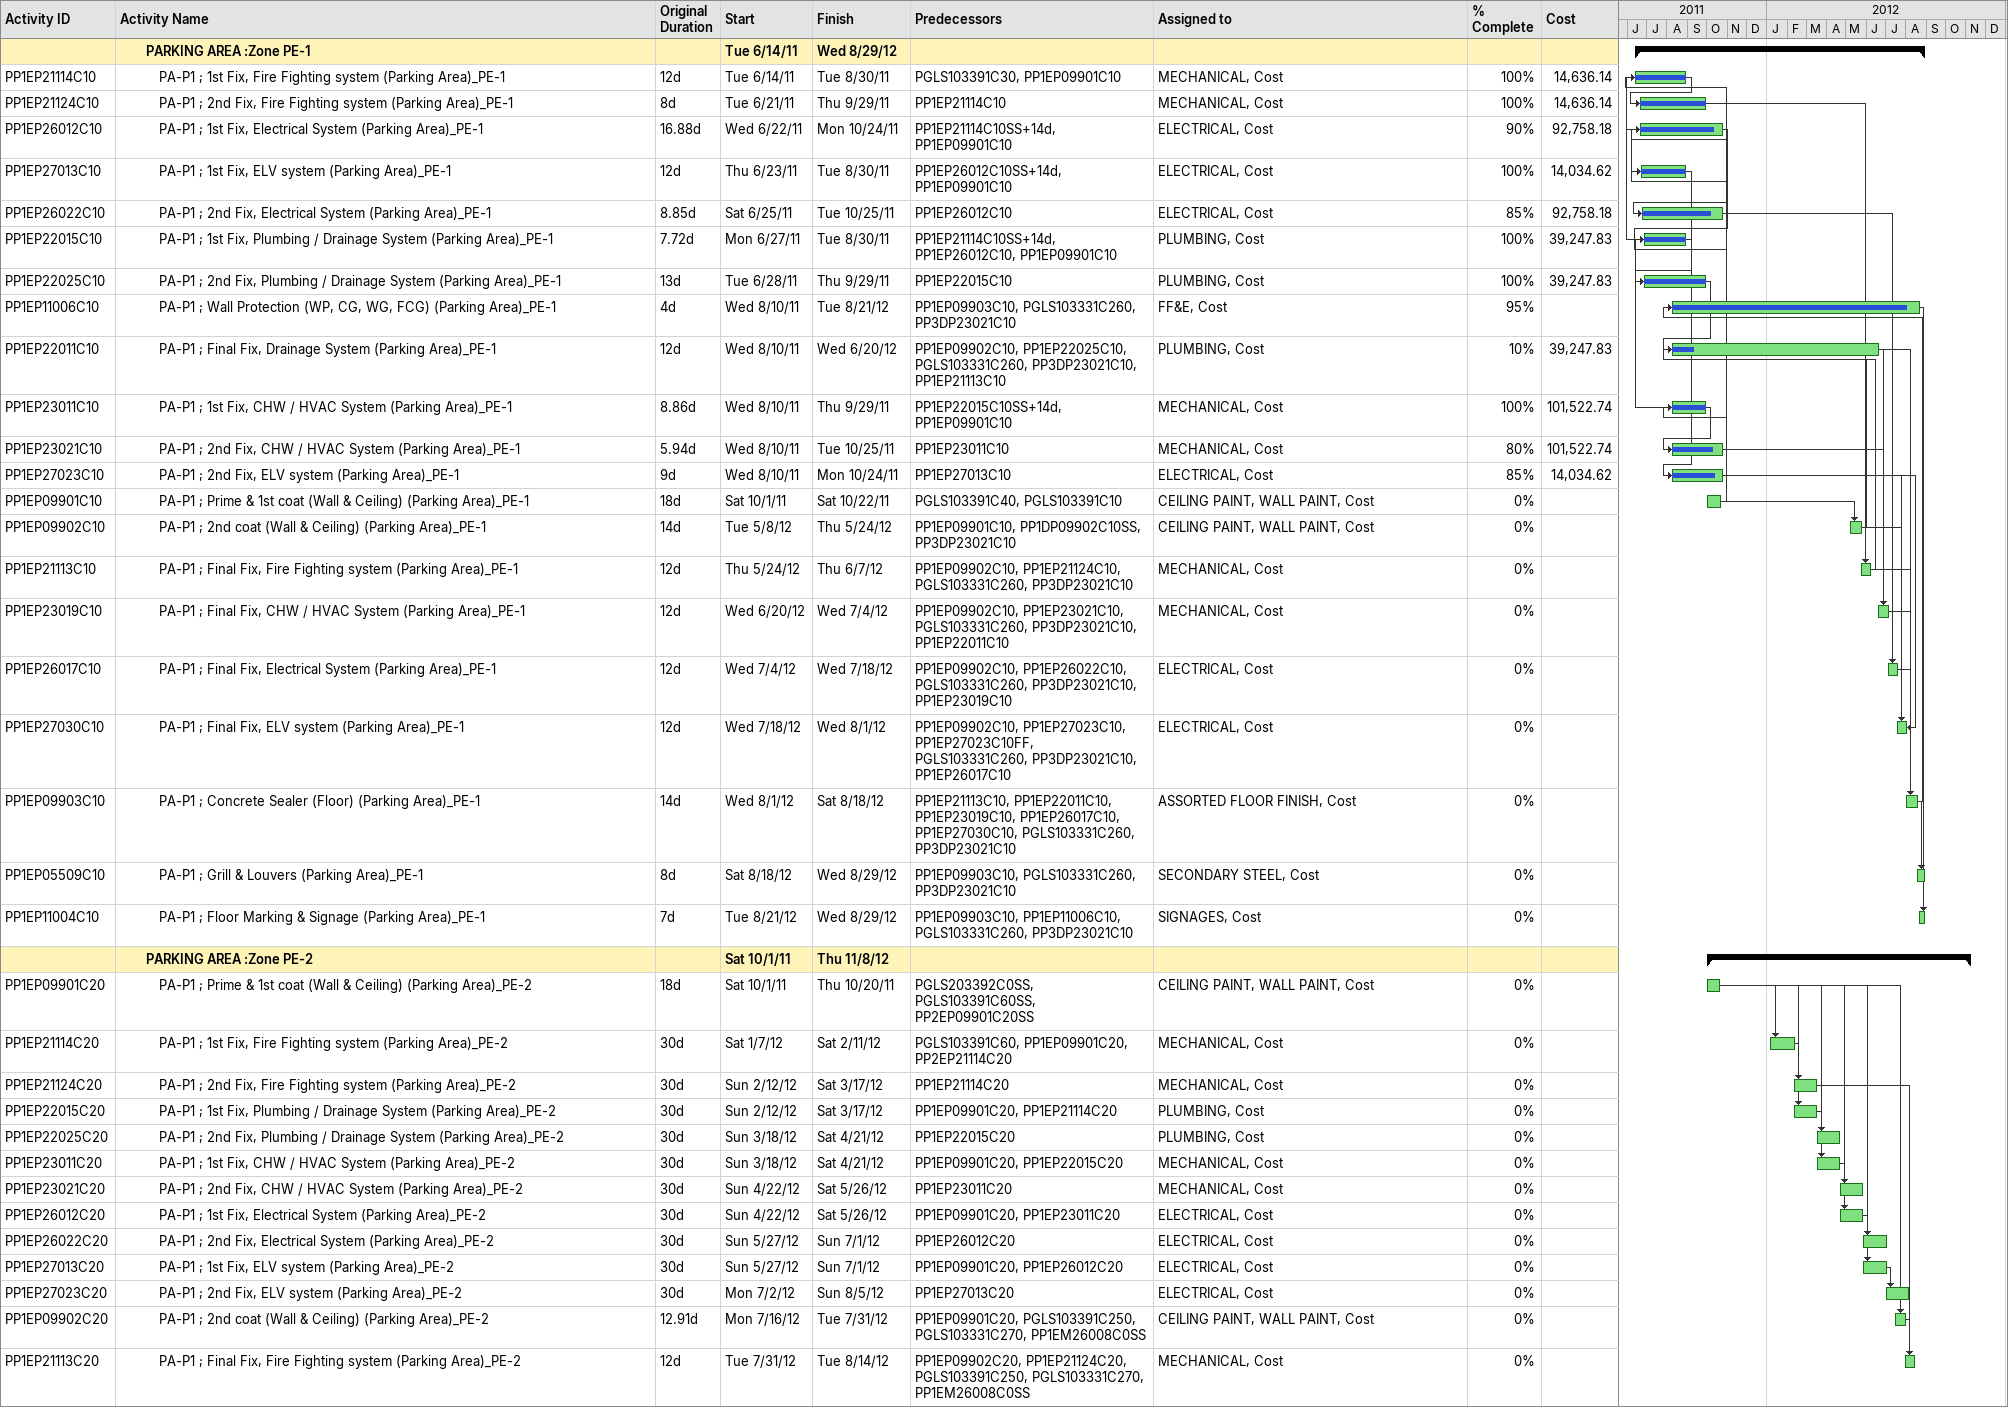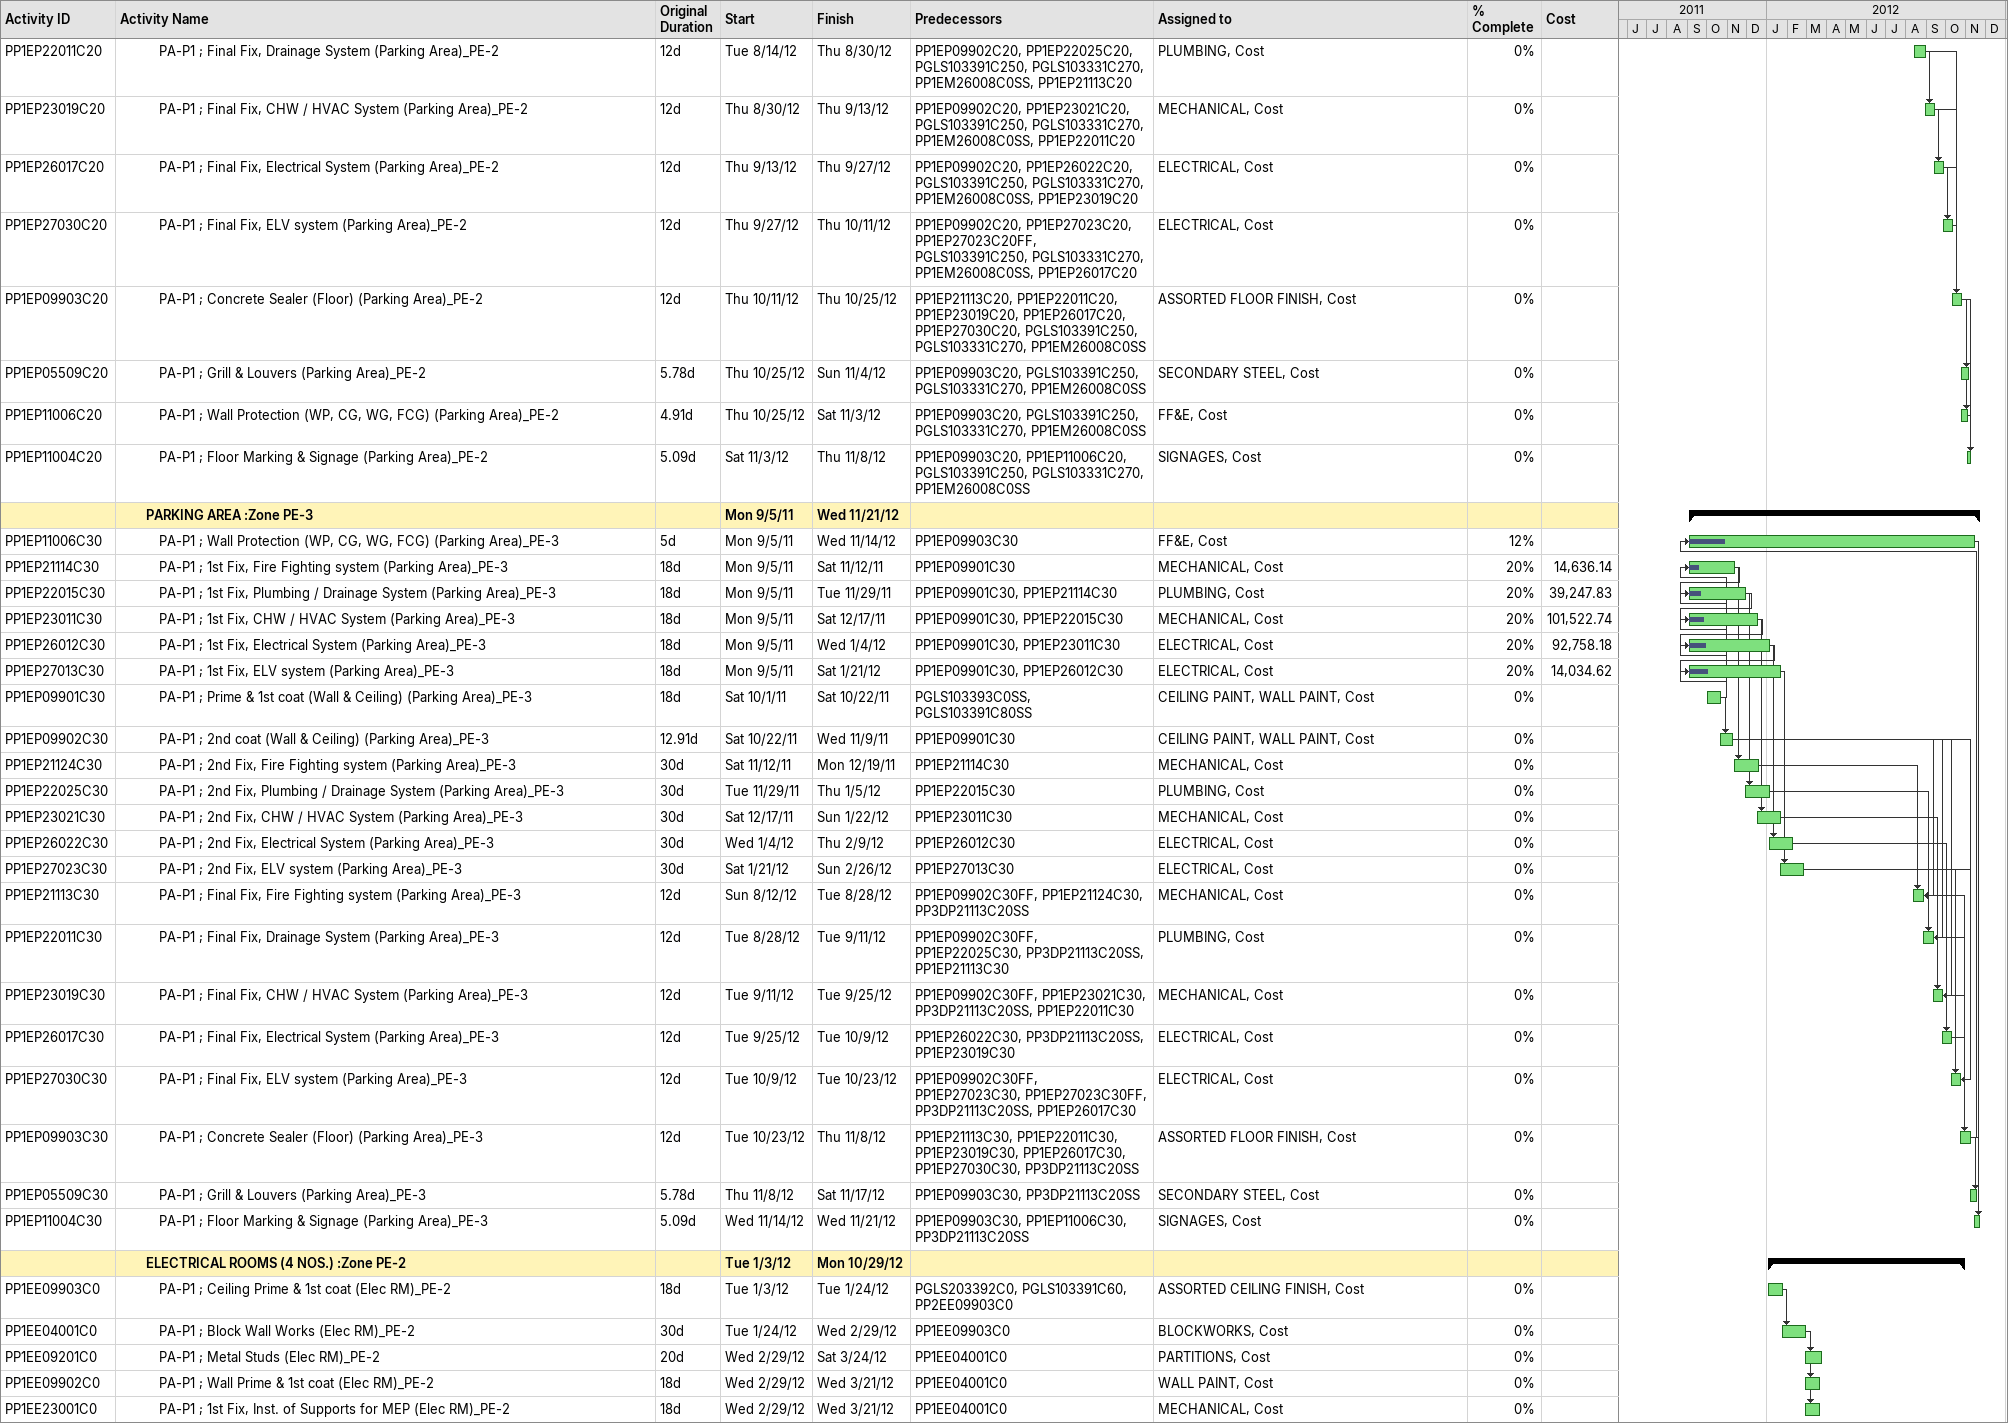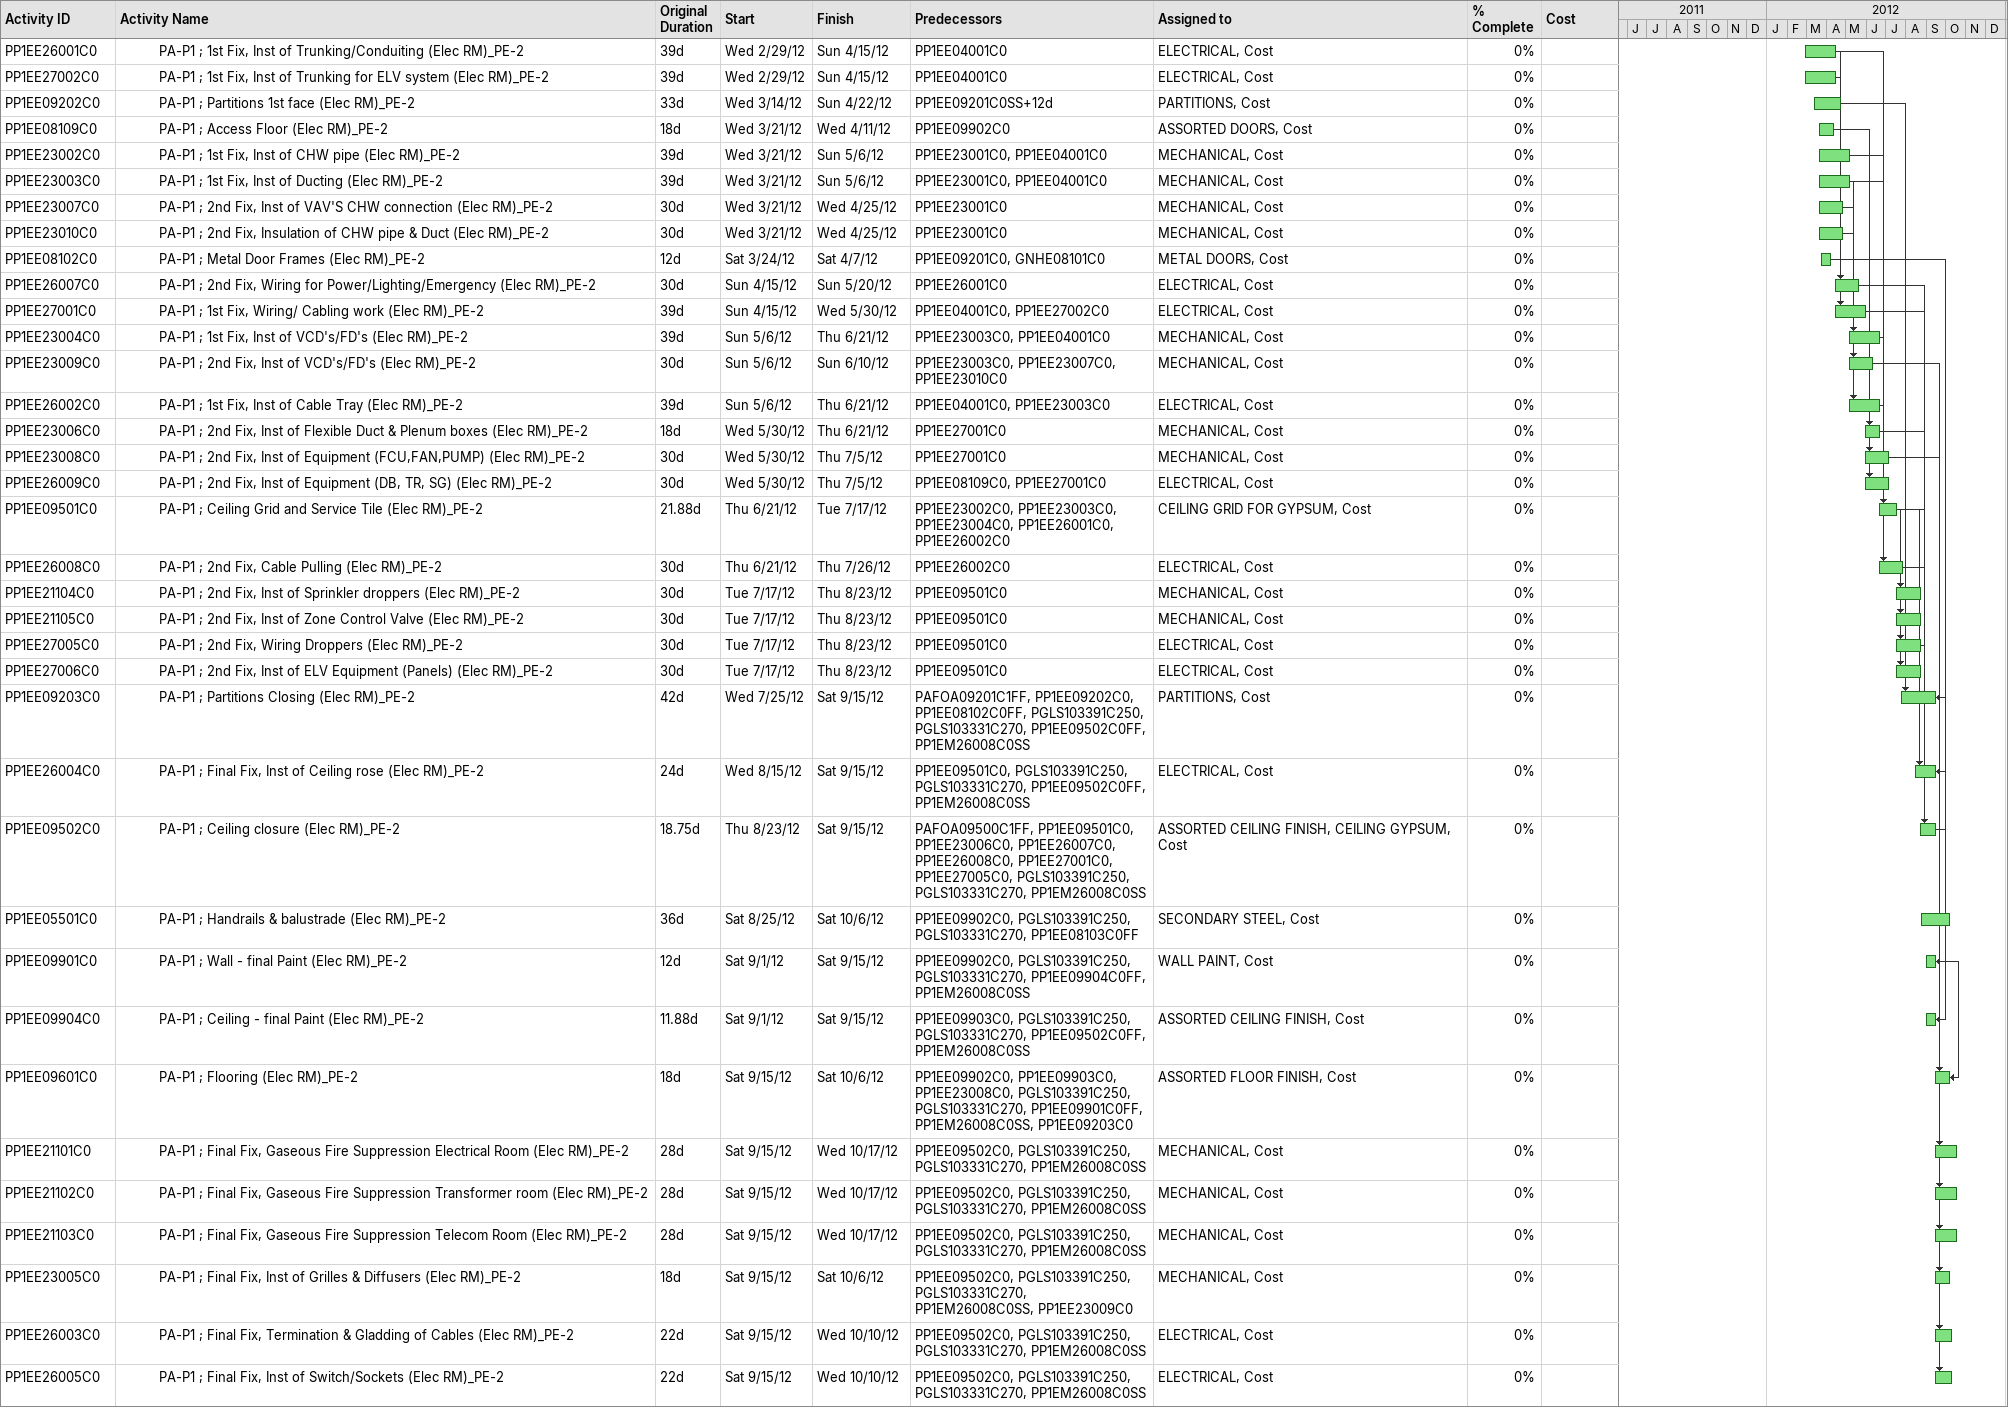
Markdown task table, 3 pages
| ID | Level | Task | Original duration | Start | Finish | Predecessors | Resources | % complete | Cost |
|---|---|---|---|---|---|---|---|---|---|
|  | 3 | **PARKING AREA :Zone PE-1** |  | 2011-06-14 | 2012-08-29 |  |  |  |  |
| PP1EP21114C10 | 4 | PA-P1 ; 1st Fix, Fire Fighting system (Parking Area)_PE-1 | 12d | 2011-06-14 | 2011-08-30 | PGLS103391C30, PP1EP09901C10 | MECHANICAL, Cost | 100 | 14636.14 |
| PP1EP21124C10 | 4 | PA-P1 ; 2nd Fix, Fire Fighting system (Parking Area)_PE-1 | 8d | 2011-06-21 | 2011-09-29 | PP1EP21114C10 | MECHANICAL, Cost | 100 | 14636.14 |
| PP1EP26012C10 | 4 | PA-P1 ; 1st Fix, Electrical System (Parking Area)_PE-1 | 16.88d | 2011-06-22 | 2011-10-24 | PP1EP21114C10SS+14d, PP1EP09901C10 | ELECTRICAL, Cost | 90 | 92758.18 |
| PP1EP27013C10 | 4 | PA-P1 ; 1st Fix, ELV system (Parking Area)_PE-1 | 12d | 2011-06-23 | 2011-08-30 | PP1EP26012C10SS+14d, PP1EP09901C10 | ELECTRICAL, Cost | 100 | 14034.62 |
| PP1EP26022C10 | 4 | PA-P1 ; 2nd Fix, Electrical System (Parking Area)_PE-1 | 8.85d | 2011-06-25 | 2011-10-25 | PP1EP26012C10 | ELECTRICAL, Cost | 85 | 92758.18 |
| PP1EP22015C10 | 4 | PA-P1 ; 1st Fix, Plumbing / Drainage System (Parking Area)_PE-1 | 7.72d | 2011-06-27 | 2011-08-30 | PP1EP21114C10SS+14d, PP1EP26012C10, PP1EP09901C10 | PLUMBING, Cost | 100 | 39247.83 |
| PP1EP22025C10 | 4 | PA-P1 ; 2nd Fix, Plumbing / Drainage System (Parking Area)_PE-1 | 13d | 2011-06-28 | 2011-09-29 | PP1EP22015C10 | PLUMBING, Cost | 100 | 39247.83 |
| PP1EP11006C10 | 4 | PA-P1 ; Wall Protection (WP, CG, WG, FCG) (Parking Area)_PE-1 | 4d | 2011-08-10 | 2012-08-21 | PP1EP09903C10, PGLS103331C260, PP3DP23021C10 | FF&E, Cost | 95 |  |
| PP1EP22011C10 | 4 | PA-P1 ; Final Fix, Drainage System (Parking Area)_PE-1 | 12d | 2011-08-10 | 2012-06-20 | PP1EP09902C10, PP1EP22025C10, PGLS103331C260, PP3DP23021C10, PP1EP21113C10 | PLUMBING, Cost | 10 | 39247.83 |
| PP1EP23011C10 | 4 | PA-P1 ; 1st Fix, CHW / HVAC System (Parking Area)_PE-1 | 8.86d | 2011-08-10 | 2011-09-29 | PP1EP22015C10SS+14d, PP1EP09901C10 | MECHANICAL, Cost | 100 | 101522.74 |
| PP1EP23021C10 | 4 | PA-P1 ; 2nd Fix, CHW / HVAC System (Parking Area)_PE-1 | 5.94d | 2011-08-10 | 2011-10-25 | PP1EP23011C10 | MECHANICAL, Cost | 80 | 101522.74 |
| PP1EP27023C10 | 4 | PA-P1 ; 2nd Fix, ELV system (Parking Area)_PE-1 | 9d | 2011-08-10 | 2011-10-24 | PP1EP27013C10 | ELECTRICAL, Cost | 85 | 14034.62 |
| PP1EP09901C10 | 4 | PA-P1 ; Prime & 1st coat (Wall & Ceiling) (Parking Area)_PE-1 | 18d | 2011-10-01 | 2011-10-22 | PGLS103391C40, PGLS103391C10 | CEILING PAINT, WALL PAINT, Cost | 0 |  |
| PP1EP09902C10 | 4 | PA-P1 ; 2nd coat (Wall & Ceiling) (Parking Area)_PE-1 | 14d | 2012-05-08 | 2012-05-24 | PP1EP09901C10, PP1DP09902C10SS, PP3DP23021C10 | CEILING PAINT, WALL PAINT, Cost | 0 |  |
| PP1EP21113C10 | 4 | PA-P1 ; Final Fix, Fire Fighting system (Parking Area)_PE-1 | 12d | 2012-05-24 | 2012-06-07 | PP1EP09902C10, PP1EP21124C10, PGLS103331C260, PP3DP23021C10 | MECHANICAL, Cost | 0 |  |
| PP1EP23019C10 | 4 | PA-P1 ; Final Fix, CHW / HVAC System (Parking Area)_PE-1 | 12d | 2012-06-20 | 2012-07-04 | PP1EP09902C10, PP1EP23021C10, PGLS103331C260, PP3DP23021C10, PP1EP22011C10 | MECHANICAL, Cost | 0 |  |
| PP1EP26017C10 | 4 | PA-P1 ; Final Fix, Electrical System (Parking Area)_PE-1 | 12d | 2012-07-04 | 2012-07-18 | PP1EP09902C10, PP1EP26022C10, PGLS103331C260, PP3DP23021C10, PP1EP23019C10 | ELECTRICAL, Cost | 0 |  |
| PP1EP27030C10 | 4 | PA-P1 ; Final Fix, ELV system (Parking Area)_PE-1 | 12d | 2012-07-18 | 2012-08-01 | PP1EP09902C10, PP1EP27023C10, PP1EP27023C10FF, PGLS103331C260, PP3DP23021C10, PP1EP26017C10 | ELECTRICAL, Cost | 0 |  |
| PP1EP09903C10 | 4 | PA-P1 ; Concrete Sealer (Floor) (Parking Area)_PE-1 | 14d | 2012-08-01 | 2012-08-18 | PP1EP21113C10, PP1EP22011C10, PP1EP23019C10, PP1EP26017C10, PP1EP27030C10, PGLS103331C260, PP3DP23021C10 | ASSORTED FLOOR FINISH, Cost | 0 |  |
| PP1EP05509C10 | 4 | PA-P1 ; Grill & Louvers (Parking Area)_PE-1 | 8d | 2012-08-18 | 2012-08-29 | PP1EP09903C10, PGLS103331C260, PP3DP23021C10 | SECONDARY STEEL, Cost | 0 |  |
| PP1EP11004C10 | 4 | PA-P1 ; Floor Marking & Signage (Parking Area)_PE-1 | 7d | 2012-08-21 | 2012-08-29 | PP1EP09903C10, PP1EP11006C10, PGLS103331C260, PP3DP23021C10 | SIGNAGES, Cost | 0 |  |
|  | 3 | **PARKING AREA :Zone PE-2** |  | 2011-10-01 | 2012-11-08 |  |  |  |  |
| PP1EP09901C20 | 4 | PA-P1 ; Prime & 1st coat (Wall & Ceiling) (Parking Area)_PE-2 | 18d | 2011-10-01 | 2011-10-20 | PGLS203392C0SS, PGLS103391C60SS, PP2EP09901C20SS | CEILING PAINT, WALL PAINT, Cost | 0 |  |
| PP1EP21114C20 | 4 | PA-P1 ; 1st Fix, Fire Fighting system (Parking Area)_PE-2 | 30d | 2012-01-07 | 2012-02-11 | PGLS103391C60, PP1EP09901C20, PP2EP21114C20 | MECHANICAL, Cost | 0 |  |
| PP1EP21124C20 | 4 | PA-P1 ; 2nd Fix, Fire Fighting system (Parking Area)_PE-2 | 30d | 2012-02-12 | 2012-03-17 | PP1EP21114C20 | MECHANICAL, Cost | 0 |  |
| PP1EP22015C20 | 4 | PA-P1 ; 1st Fix, Plumbing / Drainage System (Parking Area)_PE-2 | 30d | 2012-02-12 | 2012-03-17 | PP1EP09901C20, PP1EP21114C20 | PLUMBING, Cost | 0 |  |
| PP1EP22025C20 | 4 | PA-P1 ; 2nd Fix, Plumbing / Drainage System (Parking Area)_PE-2 | 30d | 2012-03-18 | 2012-04-21 | PP1EP22015C20 | PLUMBING, Cost | 0 |  |
| PP1EP23011C20 | 4 | PA-P1 ; 1st Fix, CHW / HVAC System (Parking Area)_PE-2 | 30d | 2012-03-18 | 2012-04-21 | PP1EP09901C20, PP1EP22015C20 | MECHANICAL, Cost | 0 |  |
| PP1EP23021C20 | 4 | PA-P1 ; 2nd Fix, CHW / HVAC System (Parking Area)_PE-2 | 30d | 2012-04-22 | 2012-05-26 | PP1EP23011C20 | MECHANICAL, Cost | 0 |  |
| PP1EP26012C20 | 4 | PA-P1 ; 1st Fix, Electrical System (Parking Area)_PE-2 | 30d | 2012-04-22 | 2012-05-26 | PP1EP09901C20, PP1EP23011C20 | ELECTRICAL, Cost | 0 |  |
| PP1EP26022C20 | 4 | PA-P1 ; 2nd Fix, Electrical System (Parking Area)_PE-2 | 30d | 2012-05-27 | 2012-07-01 | PP1EP26012C20 | ELECTRICAL, Cost | 0 |  |
| PP1EP27013C20 | 4 | PA-P1 ; 1st Fix, ELV system (Parking Area)_PE-2 | 30d | 2012-05-27 | 2012-07-01 | PP1EP09901C20, PP1EP26012C20 | ELECTRICAL, Cost | 0 |  |
| PP1EP27023C20 | 4 | PA-P1 ; 2nd Fix, ELV system (Parking Area)_PE-2 | 30d | 2012-07-02 | 2012-08-05 | PP1EP27013C20 | ELECTRICAL, Cost | 0 |  |
| PP1EP09902C20 | 4 | PA-P1 ; 2nd coat (Wall & Ceiling) (Parking Area)_PE-2 | 12.91d | 2012-07-16 | 2012-07-31 | PP1EP09901C20, PGLS103391C250, PGLS103331C270, PP1EM26008C0SS | CEILING PAINT, WALL PAINT, Cost | 0 |  |
| PP1EP21113C20 | 4 | PA-P1 ; Final Fix, Fire Fighting system (Parking Area)_PE-2 | 12d | 2012-07-31 | 2012-08-14 | PP1EP09902C20, PP1EP21124C20, PGLS103391C250, PGLS103331C270, PP1EM26008C0SS | MECHANICAL, Cost | 0 |  |
| PP1EP22011C20 | 4 | PA-P1 ; Final Fix, Drainage System (Parking Area)_PE-2 | 12d | 2012-08-14 | 2012-08-30 | PP1EP09902C20, PP1EP22025C20, PGLS103391C250, PGLS103331C270, PP1EM26008C0SS, PP1EP21113C20 | PLUMBING, Cost | 0 |  |
| PP1EP23019C20 | 4 | PA-P1 ; Final Fix, CHW / HVAC System (Parking Area)_PE-2 | 12d | 2012-08-30 | 2012-09-13 | PP1EP09902C20, PP1EP23021C20, PGLS103391C250, PGLS103331C270, PP1EM26008C0SS, PP1EP22011C20 | MECHANICAL, Cost | 0 |  |
| PP1EP26017C20 | 4 | PA-P1 ; Final Fix, Electrical System (Parking Area)_PE-2 | 12d | 2012-09-13 | 2012-09-27 | PP1EP09902C20, PP1EP26022C20, PGLS103391C250, PGLS103331C270, PP1EM26008C0SS, PP1EP23019C20 | ELECTRICAL, Cost | 0 |  |
| PP1EP27030C20 | 4 | PA-P1 ; Final Fix, ELV system (Parking Area)_PE-2 | 12d | 2012-09-27 | 2012-10-11 | PP1EP09902C20, PP1EP27023C20, PP1EP27023C20FF, PGLS103391C250, PGLS103331C270, PP1EM26008C0SS, PP1EP26017C20 | ELECTRICAL, Cost | 0 |  |
| PP1EP09903C20 | 4 | PA-P1 ; Concrete Sealer (Floor) (Parking Area)_PE-2 | 12d | 2012-10-11 | 2012-10-25 | PP1EP21113C20, PP1EP22011C20, PP1EP23019C20, PP1EP26017C20, PP1EP27030C20, PGLS103391C250, PGLS103331C270, PP1EM26008C0SS | ASSORTED FLOOR FINISH, Cost | 0 |  |
| PP1EP05509C20 | 4 | PA-P1 ; Grill & Louvers (Parking Area)_PE-2 | 5.78d | 2012-10-25 | 2012-11-04 | PP1EP09903C20, PGLS103391C250, PGLS103331C270, PP1EM26008C0SS | SECONDARY STEEL, Cost | 0 |  |
| PP1EP11006C20 | 4 | PA-P1 ; Wall Protection (WP, CG, WG, FCG) (Parking Area)_PE-2 | 4.91d | 2012-10-25 | 2012-11-03 | PP1EP09903C20, PGLS103391C250, PGLS103331C270, PP1EM26008C0SS | FF&E, Cost | 0 |  |
| PP1EP11004C20 | 4 | PA-P1 ; Floor Marking & Signage (Parking Area)_PE-2 | 5.09d | 2012-11-03 | 2012-11-08 | PP1EP09903C20, PP1EP11006C20, PGLS103391C250, PGLS103331C270, PP1EM26008C0SS | SIGNAGES, Cost | 0 |  |
|  | 3 | **PARKING AREA :Zone PE-3** |  | 2011-09-05 | 2012-11-21 |  |  |  |  |
| PP1EP11006C30 | 4 | PA-P1 ; Wall Protection (WP, CG, WG, FCG) (Parking Area)_PE-3 | 5d | 2011-09-05 | 2012-11-14 | PP1EP09903C30 | FF&E, Cost | 12 |  |
| PP1EP21114C30 | 4 | PA-P1 ; 1st Fix, Fire Fighting system (Parking Area)_PE-3 | 18d | 2011-09-05 | 2011-11-12 | PP1EP09901C30 | MECHANICAL, Cost | 20 | 14636.14 |
| PP1EP22015C30 | 4 | PA-P1 ; 1st Fix, Plumbing / Drainage System (Parking Area)_PE-3 | 18d | 2011-09-05 | 2011-11-29 | PP1EP09901C30, PP1EP21114C30 | PLUMBING, Cost | 20 | 39247.83 |
| PP1EP23011C30 | 4 | PA-P1 ; 1st Fix, CHW / HVAC System (Parking Area)_PE-3 | 18d | 2011-09-05 | 2011-12-17 | PP1EP09901C30, PP1EP22015C30 | MECHANICAL, Cost | 20 | 101522.74 |
| PP1EP26012C30 | 4 | PA-P1 ; 1st Fix, Electrical System (Parking Area)_PE-3 | 18d | 2011-09-05 | 2012-01-04 | PP1EP09901C30, PP1EP23011C30 | ELECTRICAL, Cost | 20 | 92758.18 |
| PP1EP27013C30 | 4 | PA-P1 ; 1st Fix, ELV system (Parking Area)_PE-3 | 18d | 2011-09-05 | 2012-01-21 | PP1EP09901C30, PP1EP26012C30 | ELECTRICAL, Cost | 20 | 14034.62 |
| PP1EP09901C30 | 4 | PA-P1 ; Prime & 1st coat (Wall & Ceiling) (Parking Area)_PE-3 | 18d | 2011-10-01 | 2011-10-22 | PGLS103393C0SS, PGLS103391C80SS | CEILING PAINT, WALL PAINT, Cost | 0 |  |
| PP1EP09902C30 | 4 | PA-P1 ; 2nd coat (Wall & Ceiling) (Parking Area)_PE-3 | 12.91d | 2011-10-22 | 2011-11-09 | PP1EP09901C30 | CEILING PAINT, WALL PAINT, Cost | 0 |  |
| PP1EP21124C30 | 4 | PA-P1 ; 2nd Fix, Fire Fighting system (Parking Area)_PE-3 | 30d | 2011-11-12 | 2011-12-19 | PP1EP21114C30 | MECHANICAL, Cost | 0 |  |
| PP1EP22025C30 | 4 | PA-P1 ; 2nd Fix, Plumbing / Drainage System (Parking Area)_PE-3 | 30d | 2011-11-29 | 2012-01-05 | PP1EP22015C30 | PLUMBING, Cost | 0 |  |
| PP1EP23021C30 | 4 | PA-P1 ; 2nd Fix, CHW / HVAC System (Parking Area)_PE-3 | 30d | 2011-12-17 | 2012-01-22 | PP1EP23011C30 | MECHANICAL, Cost | 0 |  |
| PP1EP26022C30 | 4 | PA-P1 ; 2nd Fix, Electrical System (Parking Area)_PE-3 | 30d | 2012-01-04 | 2012-02-09 | PP1EP26012C30 | ELECTRICAL, Cost | 0 |  |
| PP1EP27023C30 | 4 | PA-P1 ; 2nd Fix, ELV system (Parking Area)_PE-3 | 30d | 2012-01-21 | 2012-02-26 | PP1EP27013C30 | ELECTRICAL, Cost | 0 |  |
| PP1EP21113C30 | 4 | PA-P1 ; Final Fix, Fire Fighting system (Parking Area)_PE-3 | 12d | 2012-08-12 | 2012-08-28 | PP1EP09902C30FF, PP1EP21124C30, PP3DP21113C20SS | MECHANICAL, Cost | 0 |  |
| PP1EP22011C30 | 4 | PA-P1 ; Final Fix, Drainage System (Parking Area)_PE-3 | 12d | 2012-08-28 | 2012-09-11 | PP1EP09902C30FF, PP1EP22025C30, PP3DP21113C20SS, PP1EP21113C30 | PLUMBING, Cost | 0 |  |
| PP1EP23019C30 | 4 | PA-P1 ; Final Fix, CHW / HVAC System (Parking Area)_PE-3 | 12d | 2012-09-11 | 2012-09-25 | PP1EP09902C30FF, PP1EP23021C30, PP3DP21113C20SS, PP1EP22011C30 | MECHANICAL, Cost | 0 |  |
| PP1EP26017C30 | 4 | PA-P1 ; Final Fix, Electrical System (Parking Area)_PE-3 | 12d | 2012-09-25 | 2012-10-09 | PP1EP26022C30, PP3DP21113C20SS, PP1EP23019C30 | ELECTRICAL, Cost | 0 |  |
| PP1EP27030C30 | 4 | PA-P1 ; Final Fix, ELV system (Parking Area)_PE-3 | 12d | 2012-10-09 | 2012-10-23 | PP1EP09902C30FF, PP1EP27023C30, PP1EP27023C30FF, PP3DP21113C20SS, PP1EP26017C30 | ELECTRICAL, Cost | 0 |  |
| PP1EP09903C30 | 4 | PA-P1 ; Concrete Sealer (Floor) (Parking Area)_PE-3 | 12d | 2012-10-23 | 2012-11-08 | PP1EP21113C30, PP1EP22011C30, PP1EP23019C30, PP1EP26017C30, PP1EP27030C30, PP3DP21113C20SS | ASSORTED FLOOR FINISH, Cost | 0 |  |
| PP1EP05509C30 | 4 | PA-P1 ; Grill & Louvers (Parking Area)_PE-3 | 5.78d | 2012-11-08 | 2012-11-17 | PP1EP09903C30, PP3DP21113C20SS | SECONDARY STEEL, Cost | 0 |  |
| PP1EP11004C30 | 4 | PA-P1 ; Floor Marking & Signage (Parking Area)_PE-3 | 5.09d | 2012-11-14 | 2012-11-21 | PP1EP09903C30, PP1EP11006C30, PP3DP21113C20SS | SIGNAGES, Cost | 0 |  |
|  | 3 | **ELECTRICAL ROOMS (4 NOS.) :Zone PE-2** |  | 2012-01-03 | 2012-10-29 |  |  |  |  |
| PP1EE09903C0 | 4 | PA-P1 ; Ceiling Prime & 1st coat (Elec RM)_PE-2 | 18d | 2012-01-03 | 2012-01-24 | PGLS203392C0, PGLS103391C60, PP2EE09903C0 | ASSORTED CEILING FINISH, Cost | 0 |  |
| PP1EE04001C0 | 4 | PA-P1 ; Block Wall Works (Elec RM)_PE-2 | 30d | 2012-01-24 | 2012-02-29 | PP1EE09903C0 | BLOCKWORKS, Cost | 0 |  |
| PP1EE09201C0 | 4 | PA-P1 ; Metal Studs (Elec RM)_PE-2 | 20d | 2012-02-29 | 2012-03-24 | PP1EE04001C0 | PARTITIONS, Cost | 0 |  |
| PP1EE09902C0 | 4 | PA-P1 ; Wall Prime & 1st coat (Elec RM)_PE-2 | 18d | 2012-02-29 | 2012-03-21 | PP1EE04001C0 | WALL PAINT, Cost | 0 |  |
| PP1EE23001C0 | 4 | PA-P1 ; 1st Fix, Inst. of Supports for MEP (Elec RM)_PE-2 | 18d | 2012-02-29 | 2012-03-21 | PP1EE04001C0 | MECHANICAL, Cost | 0 |  |
| PP1EE26001C0 | 4 | PA-P1 ; 1st Fix, Inst of Trunking/Conduiting (Elec RM)_PE-2 | 39d | 2012-02-29 | 2012-04-15 | PP1EE04001C0 | ELECTRICAL, Cost | 0 |  |
| PP1EE27002C0 | 4 | PA-P1 ; 1st Fix, Inst of Trunking for ELV system (Elec RM)_PE-2 | 39d | 2012-02-29 | 2012-04-15 | PP1EE04001C0 | ELECTRICAL, Cost | 0 |  |
| PP1EE09202C0 | 4 | PA-P1 ; Partitions 1st face (Elec RM)_PE-2 | 33d | 2012-03-14 | 2012-04-22 | PP1EE09201C0SS+12d | PARTITIONS, Cost | 0 |  |
| PP1EE08109C0 | 4 | PA-P1 ; Access Floor (Elec RM)_PE-2 | 18d | 2012-03-21 | 2012-04-11 | PP1EE09902C0 | ASSORTED DOORS, Cost | 0 |  |
| PP1EE23002C0 | 4 | PA-P1 ; 1st Fix, Inst of CHW pipe (Elec RM)_PE-2 | 39d | 2012-03-21 | 2012-05-06 | PP1EE23001C0, PP1EE04001C0 | MECHANICAL, Cost | 0 |  |
| PP1EE23003C0 | 4 | PA-P1 ; 1st Fix, Inst of Ducting (Elec RM)_PE-2 | 39d | 2012-03-21 | 2012-05-06 | PP1EE23001C0, PP1EE04001C0 | MECHANICAL, Cost | 0 |  |
| PP1EE23007C0 | 4 | PA-P1 ; 2nd Fix, Inst of VAV'S CHW connection (Elec RM)_PE-2 | 30d | 2012-03-21 | 2012-04-25 | PP1EE23001C0 | MECHANICAL, Cost | 0 |  |
| PP1EE23010C0 | 4 | PA-P1 ; 2nd Fix, Insulation of CHW pipe & Duct (Elec RM)_PE-2 | 30d | 2012-03-21 | 2012-04-25 | PP1EE23001C0 | MECHANICAL, Cost | 0 |  |
| PP1EE08102C0 | 4 | PA-P1 ; Metal Door Frames (Elec RM)_PE-2 | 12d | 2012-03-24 | 2012-04-07 | PP1EE09201C0, GNHE08101C0 | METAL DOORS, Cost | 0 |  |
| PP1EE26007C0 | 4 | PA-P1 ; 2nd Fix, Wiring for Power/Lighting/Emergency (Elec RM)_PE-2 | 30d | 2012-04-15 | 2012-05-20 | PP1EE26001C0 | ELECTRICAL, Cost | 0 |  |
| PP1EE27001C0 | 4 | PA-P1 ; 1st Fix, Wiring/ Cabling work (Elec RM)_PE-2 | 39d | 2012-04-15 | 2012-05-30 | PP1EE04001C0, PP1EE27002C0 | ELECTRICAL, Cost | 0 |  |
| PP1EE23004C0 | 4 | PA-P1 ; 1st Fix, Inst of VCD's/FD's (Elec RM)_PE-2 | 39d | 2012-05-06 | 2012-06-21 | PP1EE23003C0, PP1EE04001C0 | MECHANICAL, Cost | 0 |  |
| PP1EE23009C0 | 4 | PA-P1 ; 2nd Fix, Inst of VCD's/FD's (Elec RM)_PE-2 | 30d | 2012-05-06 | 2012-06-10 | PP1EE23003C0, PP1EE23007C0, PP1EE23010C0 | MECHANICAL, Cost | 0 |  |
| PP1EE26002C0 | 4 | PA-P1 ; 1st Fix, Inst of Cable Tray (Elec RM)_PE-2 | 39d | 2012-05-06 | 2012-06-21 | PP1EE04001C0, PP1EE23003C0 | ELECTRICAL, Cost | 0 |  |
| PP1EE23006C0 | 4 | PA-P1 ; 2nd Fix, Inst of Flexible Duct & Plenum boxes (Elec RM)_PE-2 | 18d | 2012-05-30 | 2012-06-21 | PP1EE27001C0 | MECHANICAL, Cost | 0 |  |
| PP1EE23008C0 | 4 | PA-P1 ; 2nd Fix, Inst of Equipment (FCU,FAN,PUMP) (Elec RM)_PE-2 | 30d | 2012-05-30 | 2012-07-05 | PP1EE27001C0 | MECHANICAL, Cost | 0 |  |
| PP1EE26009C0 | 4 | PA-P1 ; 2nd Fix, Inst of Equipment (DB, TR, SG) (Elec RM)_PE-2 | 30d | 2012-05-30 | 2012-07-05 | PP1EE08109C0, PP1EE27001C0 | ELECTRICAL, Cost | 0 |  |
| PP1EE09501C0 | 4 | PA-P1 ; Ceiling Grid and Service Tile (Elec RM)_PE-2 | 21.88d | 2012-06-21 | 2012-07-17 | PP1EE23002C0, PP1EE23003C0, PP1EE23004C0, PP1EE26001C0, PP1EE26002C0 | CEILING GRID FOR GYPSUM, Cost | 0 |  |
| PP1EE26008C0 | 4 | PA-P1 ; 2nd Fix, Cable Pulling (Elec RM)_PE-2 | 30d | 2012-06-21 | 2012-07-26 | PP1EE26002C0 | ELECTRICAL, Cost | 0 |  |
| PP1EE21104C0 | 4 | PA-P1 ; 2nd Fix, Inst of Sprinkler droppers (Elec RM)_PE-2 | 30d | 2012-07-17 | 2012-08-23 | PP1EE09501C0 | MECHANICAL, Cost | 0 |  |
| PP1EE21105C0 | 4 | PA-P1 ; 2nd Fix, Inst of Zone Control Valve (Elec RM)_PE-2 | 30d | 2012-07-17 | 2012-08-23 | PP1EE09501C0 | MECHANICAL, Cost | 0 |  |
| PP1EE27005C0 | 4 | PA-P1 ; 2nd Fix, Wiring Droppers (Elec RM)_PE-2 | 30d | 2012-07-17 | 2012-08-23 | PP1EE09501C0 | ELECTRICAL, Cost | 0 |  |
| PP1EE27006C0 | 4 | PA-P1 ; 2nd Fix, Inst of ELV Equipment (Panels) (Elec RM)_PE-2 | 30d | 2012-07-17 | 2012-08-23 | PP1EE09501C0 | ELECTRICAL, Cost | 0 |  |
| PP1EE09203C0 | 4 | PA-P1 ; Partitions Closing (Elec RM)_PE-2 | 42d | 2012-07-25 | 2012-09-15 | PAFOA09201C1FF, PP1EE09202C0, PP1EE08102C0FF, PGLS103391C250, PGLS103331C270, PP1EE09502C0FF, PP1EM26008C0SS | PARTITIONS, Cost | 0 |  |
| PP1EE26004C0 | 4 | PA-P1 ; Final Fix, Inst of Ceiling rose (Elec RM)_PE-2 | 24d | 2012-08-15 | 2012-09-15 | PP1EE09501C0, PGLS103391C250, PGLS103331C270, PP1EE09502C0FF, PP1EM26008C0SS | ELECTRICAL, Cost | 0 |  |
| PP1EE09502C0 | 4 | PA-P1 ; Ceiling closure (Elec RM)_PE-2 | 18.75d | 2012-08-23 | 2012-09-15 | PAFOA09500C1FF, PP1EE09501C0, PP1EE23006C0, PP1EE26007C0, PP1EE26008C0, PP1EE27001C0, PP1EE27005C0, PGLS103391C250, PGLS103331C270, PP1EM26008C0SS | ASSORTED CEILING FINISH, CEILING GYPSUM, Cost | 0 |  |
| PP1EE05501C0 | 4 | PA-P1 ; Handrails & balustrade (Elec RM)_PE-2 | 36d | 2012-08-25 | 2012-10-06 | PP1EE09902C0, PGLS103391C250, PGLS103331C270, PP1EE08103C0FF | SECONDARY STEEL, Cost | 0 |  |
| PP1EE09901C0 | 4 | PA-P1 ; Wall - final Paint (Elec RM)_PE-2 | 12d | 2012-09-01 | 2012-09-15 | PP1EE09902C0, PGLS103391C250, PGLS103331C270, PP1EE09904C0FF, PP1EM26008C0SS | WALL PAINT, Cost | 0 |  |
| PP1EE09904C0 | 4 | PA-P1 ; Ceiling - final Paint (Elec RM)_PE-2 | 11.88d | 2012-09-01 | 2012-09-15 | PP1EE09903C0, PGLS103391C250, PGLS103331C270, PP1EE09502C0FF, PP1EM26008C0SS | ASSORTED CEILING FINISH, Cost | 0 |  |
| PP1EE09601C0 | 4 | PA-P1 ; Flooring (Elec RM)_PE-2 | 18d | 2012-09-15 | 2012-10-06 | PP1EE09902C0, PP1EE09903C0, PP1EE23008C0, PGLS103391C250, PGLS103331C270, PP1EE09901C0FF, PP1EM26008C0SS, PP1EE09203C0 | ASSORTED FLOOR FINISH, Cost | 0 |  |
| PP1EE21101C0 | 4 | PA-P1 ; Final Fix, Gaseous Fire Suppression Electrical Room (Elec RM)_PE-2 | 28d | 2012-09-15 | 2012-10-17 | PP1EE09502C0, PGLS103391C250, PGLS103331C270, PP1EM26008C0SS | MECHANICAL, Cost | 0 |  |
| PP1EE21102C0 | 4 | PA-P1 ; Final Fix, Gaseous Fire Suppression Transformer room (Elec RM)_PE-2 | 28d | 2012-09-15 | 2012-10-17 | PP1EE09502C0, PGLS103391C250, PGLS103331C270, PP1EM26008C0SS | MECHANICAL, Cost | 0 |  |
| PP1EE21103C0 | 4 | PA-P1 ; Final Fix, Gaseous Fire Suppression Telecom Room (Elec RM)_PE-2 | 28d | 2012-09-15 | 2012-10-17 | PP1EE09502C0, PGLS103391C250, PGLS103331C270, PP1EM26008C0SS | MECHANICAL, Cost | 0 |  |
| PP1EE23005C0 | 4 | PA-P1 ; Final Fix, Inst of Grilles & Diffusers (Elec RM)_PE-2 | 18d | 2012-09-15 | 2012-10-06 | PP1EE09502C0, PGLS103391C250, PGLS103331C270, PP1EM26008C0SS, PP1EE23009C0 | MECHANICAL, Cost | 0 |  |
| PP1EE26003C0 | 4 | PA-P1 ; Final Fix, Termination & Gladding of Cables (Elec RM)_PE-2 | 22d | 2012-09-15 | 2012-10-10 | PP1EE09502C0, PGLS103391C250, PGLS103331C270, PP1EM26008C0SS | ELECTRICAL, Cost | 0 |  |
| PP1EE26005C0 | 4 | PA-P1 ; Final Fix, Inst of Switch/Sockets (Elec RM)_PE-2 | 22d | 2012-09-15 | 2012-10-10 | PP1EE09502C0, PGLS103391C250, PGLS103331C270, PP1EM26008C0SS | ELECTRICAL, Cost | 0 |  |
